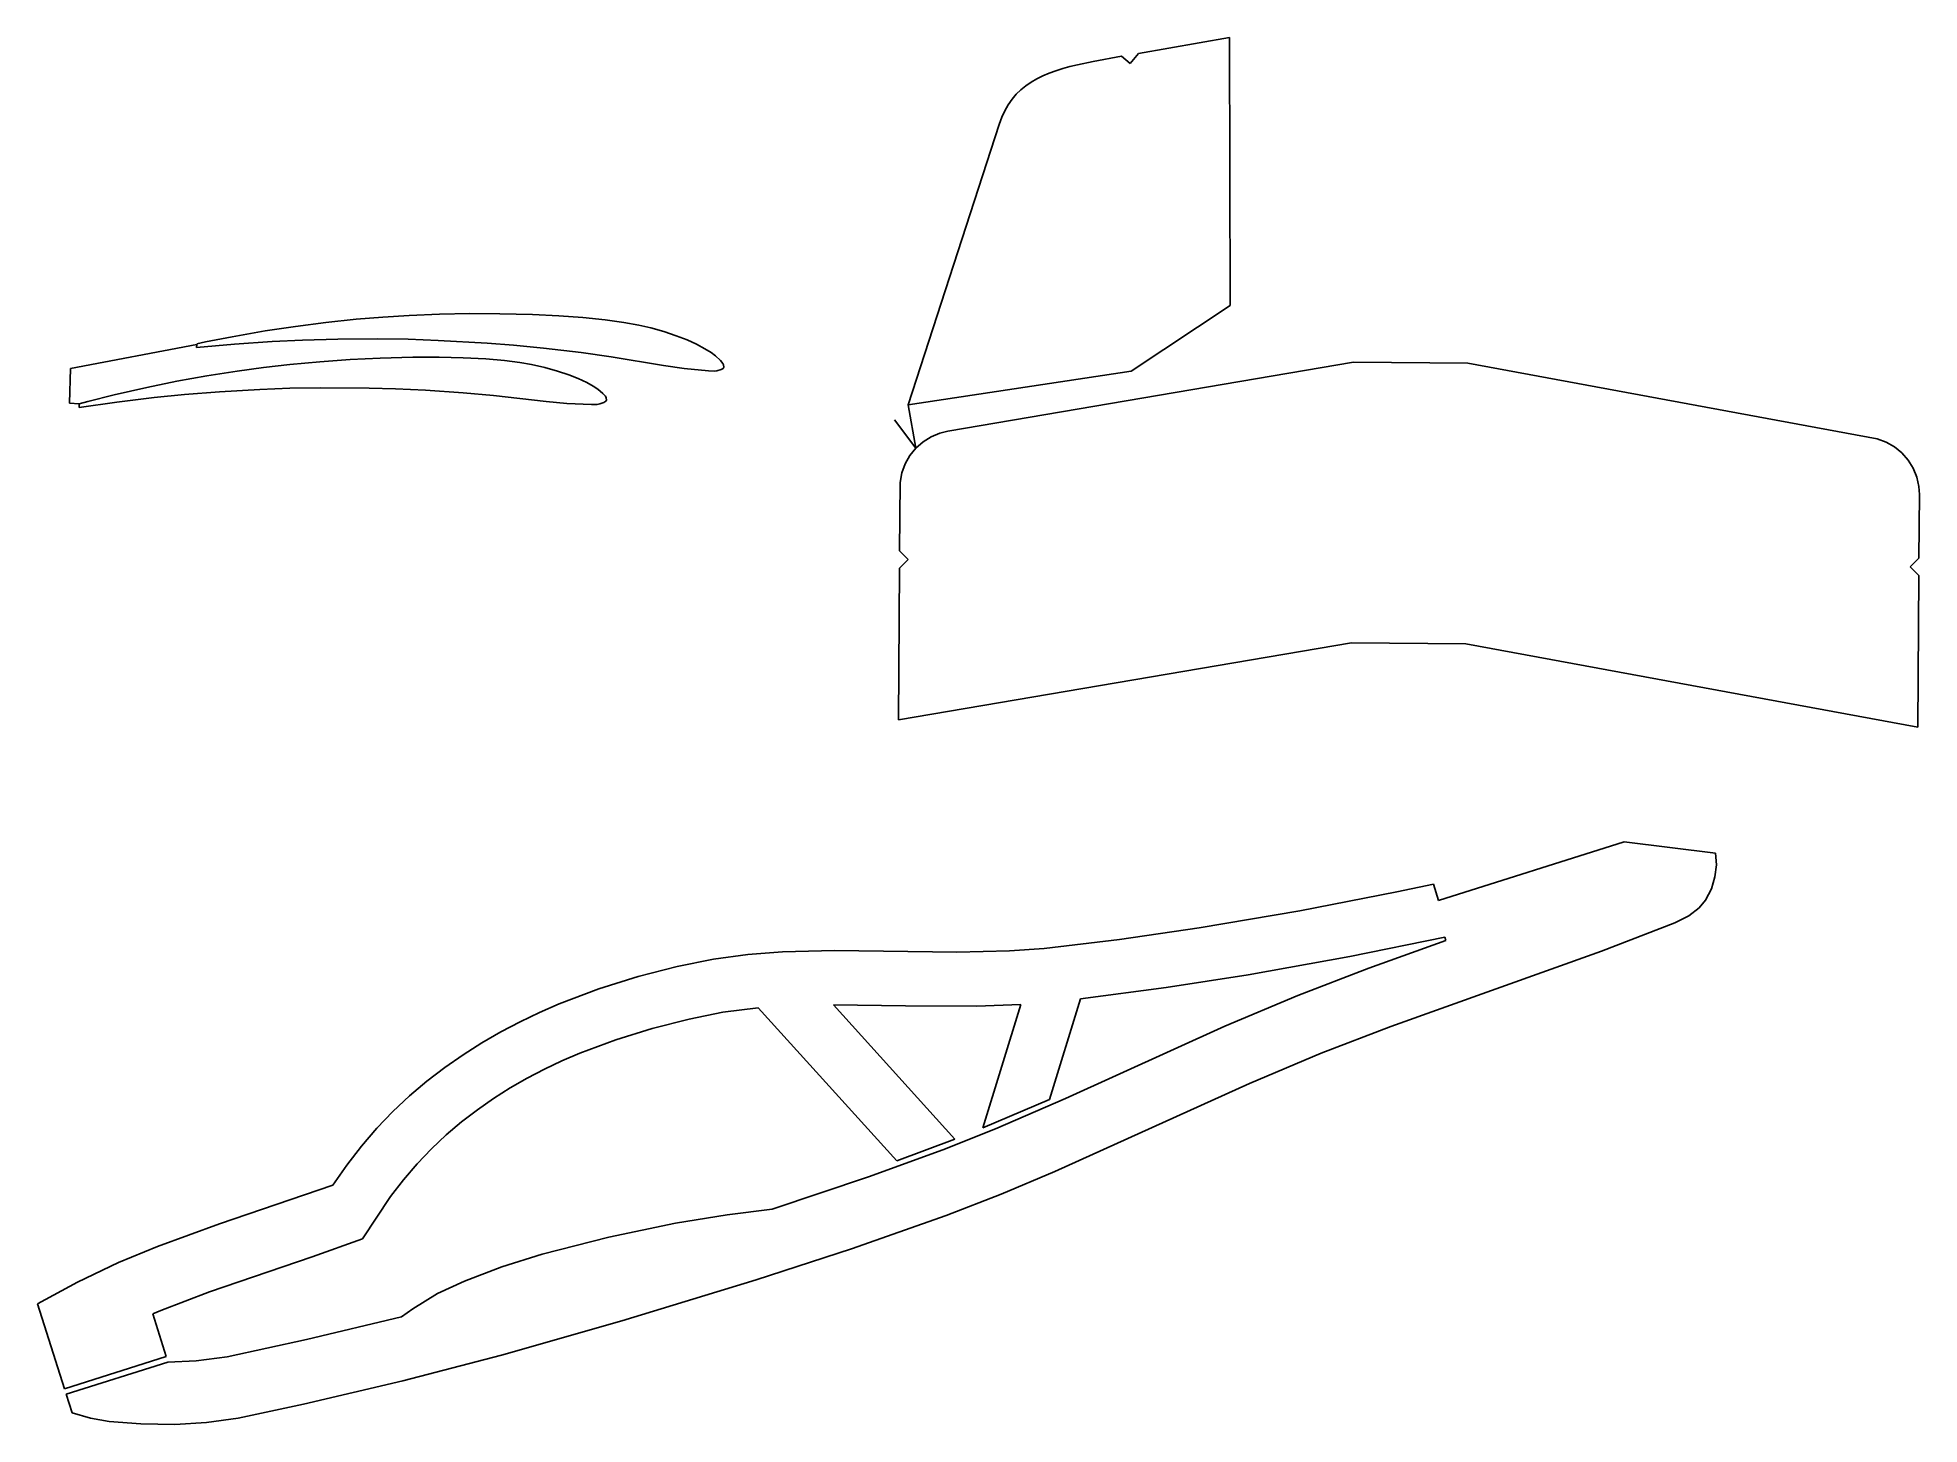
# Model space of a CAD drawing. Extents: x 86 to 414, y -81 to 161.
import ezdxf

# ---------------------------------------------------------------- set-up
doc = ezdxf.new("R2010")
doc.units = 0
doc.header["$MEASUREMENT"] = 0

msp = doc.modelspace()

# ---------------------------------------------------------------- linework, layer by layer
at = {"linetype": 'Continuous'}
for p, q in [((278.06793, 158.61738), (293.96298, 161.36918)), ((293.96298, 161.36918), (294.089109, 114.575006)), ((270.17169, 157.222788), (275.113768, 158.10589)), ((275.113768, 158.10589), (276.636259, 156.847193)), ((276.636259, 156.847193), (278.06793, 158.61738)), ((260.308866, 154.183176), (261.355375, 154.702493)), ((261.355375, 154.702493), (262.45857, 155.170297)), ((262.45857, 155.170297), (263.616728, 155.592478)), ((263.616728, 155.592478), (264.828123, 155.974878)), ((264.828123, 155.974878), (266.091047, 156.323297)), ((266.091047, 156.323297), (267.403761, 156.643488)), ((267.403761, 156.643488), (270.17169, 157.222788)), ((255.987059, 150.610285), (256.724256, 151.474481)), ((256.724256, 151.474481), (257.526747, 152.25799)), ((257.526747, 152.25799), (258.392836, 152.966791)), ((258.392836, 152.966791), (259.320768, 153.606485)), ((259.320768, 153.606485), (260.308866, 154.183176)), ((254.184645, 147.47558), (254.715544, 148.616693)), ((254.715544, 148.616693), (255.316938, 149.659601)), ((255.316938, 149.659601), (255.987059, 150.610285)), ((237.816542, 97.261602), (253.725935, 146.230585)), ((253.725935, 146.230585), (254.184645, 147.47558)), ((136.164081, 111.630992), (141.466358, 112.186912)), ((141.466358, 112.186912), (146.089527, 112.572696)), ((146.089527, 112.572696), (150.719013, 112.866)), ((150.719013, 112.866), (155.995518, 113.088304)), ((155.995518, 113.088304), (161.272602, 113.189775)), ((161.272602, 113.189775), (166.539966, 113.169944)), ((166.539966, 113.169944), (172.242756, 113.019635)), ((172.242756, 113.019635), (176.844105, 112.791352)), ((176.844105, 112.791352), (181.005192, 112.482621)), ((181.005192, 112.482621), (184.939869, 112.071765)), ((184.939869, 112.071765), (188.20969, 111.614612)), ((294.089109, 114.575006), (276.781065, 103.115961)), ((115.151203, 108.249562), (119.800632, 109.158874)), ((119.800632, 109.158874), (125.557407, 110.158805)), ((125.557407, 110.158805), (130.866962, 110.955953)), ((132.078098, 108.563035), (126.793873, 108.311572)), ((130.866962, 110.955953), (136.164081, 111.630992)), ((138.232303, 108.740695), (132.078098, 108.563035)), ((145.261524, 108.805602), (138.232303, 108.740695)), ((150.529392, 108.730445), (145.261524, 108.805602)), ((155.788837, 108.518243), (150.529392, 108.730445)), ((164.33115, 108.030942), (155.788837, 108.518243)), ((188.20969, 111.614612), (190.826267, 111.145804)), ((190.826267, 111.145804), (192.891483, 110.677686)), ((192.891483, 110.677686), (195.171863, 110.039323)), ((195.171863, 110.039323), (197.328373, 109.32491)), ((197.328373, 109.32491), (199.268665, 108.578923)), ((199.268665, 108.578923), (200.879474, 107.847503)), ((113.598438, 107.778447), (91.557972, 103.605964)), ((120.186878, 107.866851), (113.577869, 107.282062)), ((113.577869, 107.282062), (113.598438, 107.778447)), ((113.604542, 107.926351), (115.151203, 108.249562)), ((126.793873, 108.311572), (120.186878, 107.866851)), ((135.120426, 104.789664), (140.385303, 105.162311)), ((140.385303, 105.162311), (145.646763, 105.413331)), ((145.646763, 105.413331), (151.349705, 105.556413)), ((151.349705, 105.556413), (155.95673, 105.565015)), ((155.95673, 105.565015), (160.128193, 105.470645)), ((160.128193, 105.470645), (164.078769, 105.262595)), ((164.078769, 105.262595), (167.367695, 104.974174)), ((168.925297, 107.693246), (164.33115, 108.030942)), ((174.173099, 107.177285), (168.925297, 107.693246)), ((180.72472, 106.375012), (174.173099, 107.177285)), ((185.957981, 105.619931), (180.72472, 106.375012)), ((195.107975, 104.130166), (185.957981, 105.619931)), ((200.879474, 107.847503), (202.363666, 107.063214)), ((202.363666, 107.063214), (203.445774, 106.386851)), ((203.445774, 106.386851), (204.224369, 105.795901)), ((204.224369, 105.795901), (205.063663, 105.023564)), ((91.557972, 103.605964), (91.366123, 97.544682)), ((110.134723, 101.368177), (115.39014, 102.314673)), ((115.39014, 102.314673), (120.656833, 103.142463)), ((120.656833, 103.142463), (125.254093, 103.765435)), ((125.254093, 103.765435), (129.862324, 104.296372)), ((129.862324, 104.296372), (135.120426, 104.789664)), ((167.367695, 104.974174), (170.004963, 104.640512)), ((170.004963, 104.640512), (172.091526, 104.279203)), ((172.091526, 104.279203), (174.401691, 103.758912)), ((174.401691, 103.758912), (176.592106, 103.156354)), ((176.592106, 103.156354), (178.568195, 102.511104)), ((178.568195, 102.511104), (180.214496, 101.863456)), ((198.707264, 103.593011), (195.107975, 104.130166)), ((202.976459, 103.177472), (198.707264, 103.593011)), ((203.939472, 103.144071), (202.976459, 103.177472)), ((204.452564, 103.199351), (203.939472, 103.144071)), ((205.166462, 103.409513), (204.452564, 103.199351)), ((205.063663, 105.023564), (205.486469, 104.502652)), ((205.525562, 103.619622), (205.166462, 103.409513)), ((205.486469, 104.502652), (205.619678, 104.244523)), ((205.633869, 103.829045), (205.525562, 103.619622)), ((205.619678, 104.244523), (205.633869, 103.829045)), ((276.781065, 103.115961), (237.816542, 97.261602)), ((244.753019, 92.666059), (315.586515, 104.69285)), ((315.586515, 104.69285), (335.586027, 104.548685)), ((335.586027, 104.548685), (407.054747, 91.315611)), ((94.578907, 97.85735), (99.175449, 99.004507)), ((99.175449, 99.004507), (104.873203, 100.299085)), ((104.873203, 100.299085), (110.134723, 101.368177)), ((111.467274, 99.04069), (106.202991, 98.51788)), ((117.604236, 99.534529), (111.467274, 99.04069)), ((124.620823, 99.96074), (117.604236, 99.534529)), ((129.885563, 100.156532), (124.620823, 99.96074)), ((135.14899, 100.215031), (129.885563, 100.156532)), ((143.705097, 100.167562), (135.14899, 100.215031)), ((148.310489, 100.066507), (143.705097, 100.167562)), ((153.5779, 99.821044), (148.310489, 100.066507)), ((160.162098, 99.356678), (153.5779, 99.821044)), ((165.42728, 98.87166), (160.162098, 99.356678)), ((174.641743, 97.854297), (165.42728, 98.87166)), ((180.214496, 101.863456), (181.737079, 101.156518)), ((181.737079, 101.156518), (182.852482, 100.536682)), ((182.852482, 100.536682), (183.66045, 99.986547)), ((183.66045, 99.986547), (184.538379, 99.258385)), ((184.538379, 99.258385), (184.9874, 98.759903)), ((184.9874, 98.759903), (185.133671, 98.508952)), ((91.366123, 97.544682), (93.050922, 97.455044)), ((93.050922, 97.455044), (94.578907, 97.85735)), ((93.057407, 96.810237), (93.052418, 97.307024)), ((99.627628, 97.73405), (93.057407, 96.810237)), ((106.202991, 98.51788), (99.627628, 97.73405)), ((178.263904, 97.502911), (174.641743, 97.854297)), ((182.548786, 97.307426), (178.263904, 97.502911)), ((183.512211, 97.323576), (182.548786, 97.307426)), ((184.021808, 97.405166), (183.512211, 97.323576)), ((184.724018, 97.651761), (184.021808, 97.405166)), ((185.071811, 97.880049), (184.724018, 97.651761)), ((185.169147, 98.094751), (185.071811, 97.880049)), ((185.133671, 98.508952), (185.169147, 98.094751)), ((237.816542, 97.261602), (239.183607, 89.701647)), ((239.183607, 89.701647), (235.476469, 94.624845)), ((241.852034, 91.699266), (243.398039, 92.337415)), ((243.398039, 92.337415), (244.753019, 92.666059)), ((238.135832, 88.397993), (239.183607, 89.701647)), ((239.183607, 89.701647), (240.433989, 90.812425)), ((240.433989, 90.812425), (241.852034, 91.699266)), ((407.054747, 91.315611), (408.625822, 90.742094)), ((408.625822, 90.742094), (410.079435, 89.914697)), ((410.079435, 89.914697), (411.374632, 88.856592)), ((411.374632, 88.856592), (412.475431, 87.597383)), ((236.758924, 85.36231), (237.320005, 86.937906)), ((237.320005, 86.937906), (238.135832, 88.397993)), ((412.475431, 87.597383), (413.351042, 86.172361)), ((413.351042, 86.172361), (413.976835, 84.621355)), ((236.34709, 71.763197), (236.468275, 83.715219)), ((236.468275, 83.715219), (236.758924, 85.36231)), ((413.976835, 84.621355), (414.335539, 82.987646)), ((414.335539, 82.987646), (414.422636, 81.596136)), ((414.422636, 81.596136), (414.342436, 70.480085)), ((236.325468, 68.763277), (237.836241, 70.252424)), ((237.836241, 70.252424), (236.34709, 71.763197)), ((414.342436, 70.480085), (412.831633, 68.990946)), ((236.134443, 42.263963), (236.325468, 68.763277)), ((412.831633, 68.990946), (414.320829, 67.480177)), ((414.320829, 67.480177), (414.129942, 40.980829)), ((315.233335, 55.694126), (236.134443, 42.263963)), ((335.232847, 55.549944), (315.233335, 55.694126)), ((414.129942, 40.980829), (335.232847, 55.549944)), ((330.466283, 10.699764), (362.88297, 20.953564)), ((362.88297, 20.953564), (378.841955, 18.993664)), ((378.98557, 16.940869), (378.731786, 14.834362)), ((378.841955, 18.993664), (378.98557, 16.940869)), ((323.193578, 12.220341), (329.561315, 13.560101)), ((329.561315, 13.560101), (330.466283, 10.699764)), ((378.731786, 14.834362), (378.098608, 12.759663)), ((306.248205, 8.927876), (323.193578, 12.220341)), ((377.104467, 10.802632), (375.962499, 9.426327)), ((378.098608, 12.759663), (377.104467, 10.802632)), ((288.638891, 5.92342), (306.248205, 8.927876)), ((371.745153, 6.806179), (358.889379, 1.868344)), ((374.159582, 8.054875), (371.745153, 6.806179)), ((375.962499, 9.426327), (374.159582, 8.054875)), ((261.584692, 2.360363), (274.747106, 3.900898)), ((274.747106, 3.900898), (288.638891, 5.92342)), ((331.545995, 4.334744), (314.962194, 0.963513)), ((318.264684, -1.100796), (331.725561, 3.755512)), ((331.725561, 3.755512), (331.545995, 4.334744)), ((197.498083, -0.815227), (203.820623, 0.487927)), ((203.820623, 0.487927), (209.831701, 1.308354)), ((209.831701, 1.308354), (215.87763, 1.777462)), ((215.87763, 1.777462), (224.995275, 2.001393)), ((224.995275, 2.001393), (246.369695, 1.71806)), ((246.369695, 1.71806), (255.513219, 1.916615)), ((255.513219, 1.916615), (261.584692, 2.360363)), ((314.962194, 0.963513), (297.229101, -2.233738)), ((358.889379, 1.868344), (322.1182, -11.293934)), ((183.812292, -4.72224), (190.705572, -2.563396)), ((190.705572, -2.563396), (197.498083, -0.815227)), ((297.229101, -2.233738), (282.9213, -4.485393)), ((305.91538, -5.854343), (318.264684, -1.100796)), ((176.902288, -7.341114), (183.812292, -4.72224)), ((267.917486, -6.448086), (262.517522, -24.020252)), ((282.9213, -4.485393), (267.917486, -6.448086)), ((293.164098, -11.239567), (305.91538, -5.854343)), ((170.059972, -10.469326), (173.467474, -8.838474)), ((173.467474, -8.838474), (176.902288, -7.341114)), ((205.494573, -8.801182), (199.571386, -10.01704)), ((211.650701, -8.015652), (205.494573, -8.801182)), ((235.835149, -34.741485), (211.650701, -8.015652)), ((237.404546, -7.66663), (224.777776, -7.492008)), ((224.777776, -7.492008), (246.005926, -30.950668)), ((249.781377, -7.72485), (237.404546, -7.66663)), ((257.516576, -7.421833), (249.781377, -7.72485)), ((250.885717, -28.999962), (257.516576, -7.421833)), ((163.369268, -14.156139), (166.690465, -12.239818)), ((166.690465, -12.239818), (170.059972, -10.469326)), ((193.16654, -11.641361), (186.784795, -13.602855)), ((199.571386, -10.01704), (193.16654, -11.641361)), ((265.334264, -23.859176), (293.164098, -11.239567)), ((322.1182, -11.293934), (309.977392, -15.96384)), ((156.914526, -18.450947), (160.107214, -16.224476)), ((160.107214, -16.224476), (163.369268, -14.156139)), ((180.482275, -15.951565), (177.378179, -17.286716)), ((186.784795, -13.602855), (180.482275, -15.951565)), ((309.977392, -15.96384), (297.470373, -21.252098)), ((153.801855, -20.841751), (156.914526, -18.450947)), ((174.314886, -18.737476), (171.299352, -20.310036)), ((177.378179, -17.286716), (174.314886, -18.737476)), ((150.77976, -23.402996), (153.801855, -20.841751)), ((168.338781, -22.010628), (165.439947, -23.845566)), ((171.299352, -20.310036), (168.338781, -22.010628)), ((297.470373, -21.252098), (263.448888, -36.610386)), ((145.049078, -29.061706), (147.858648, -26.140941)), ((147.858648, -26.140941), (150.77976, -23.402996)), ((162.609899, -25.821087), (159.85581, -27.943424)), ((165.439947, -23.845566), (162.609899, -25.821087)), ((262.517522, -24.020252), (250.885717, -28.999962)), ((253.101324, -29.170818), (265.334264, -23.859176)), ((142.361639, -32.171444), (145.049078, -29.061706)), ((159.85581, -27.943424), (157.184515, -30.218876)), ((243.887609, -32.836769), (253.101324, -29.170818)), ((139.806768, -35.476337), (142.361639, -32.171444)), ((154.603063, -32.653652), (152.118505, -35.253979)), ((157.184515, -30.218876), (154.603063, -32.653652)), ((230.936986, -37.547512), (243.887609, -32.836769)), ((246.005926, -30.950668), (235.835149, -34.741485)), ((137.394994, -38.982525), (139.806768, -35.476337)), ((152.118505, -35.253979), (149.737737, -38.026222)), ((117.555639, -45.753437), (137.394994, -38.982525)), ((149.737737, -38.026222), (147.467931, -40.976551)), ((214.113287, -43.203964), (230.936986, -37.547512)), ((263.448888, -36.610386), (254.06278, -40.554085)), ((147.467931, -40.976551), (142.529333, -48.342281)), ((254.06278, -40.554085), (244.459814, -44.254799)), ((106.777105, -49.666546), (117.555639, -45.753437)), ((185.596685, -48.047123), (197.197271, -45.645256)), ((197.197271, -45.645256), (206.257696, -44.159115)), ((206.257696, -44.159115), (214.113287, -43.203964)), ((244.459814, -44.254799), (227.963689, -50.09568)), ((142.529333, -48.342281), (133.75205, -51.474575)), ((173.938543, -51.047195), (185.596685, -48.047123)), ((92.77976, -55.903995), (99.944738, -52.491627)), ((99.944738, -52.491627), (106.777105, -49.666546)), ((133.75205, -51.474575), (115.852972, -57.592216)), ((166.906347, -53.227356), (173.938543, -51.047195)), ((227.963689, -50.09568), (211.3187, -55.531816)), ((155.67069, -57.913969), (160.376684, -55.730686)), ((160.376684, -55.730686), (166.906347, -53.227356)), ((211.3187, -55.531816), (187.858068, -62.656462)), ((85.825933, -59.709413), (92.77976, -55.903995)), ((115.852972, -57.592216), (107.363378, -60.849733)), ((151.373846, -60.549963), (155.67069, -57.913969)), ((90.516576, -74.538719), (85.825933, -59.709413)), ((107.363378, -60.849733), (105.960699, -61.438661)), ((105.960699, -61.438661), (108.266271, -68.924301)), ((132.761846, -65.958832), (149.372411, -61.964479)), ((149.372411, -61.964479), (151.373846, -60.549963)), ((187.858068, -62.656462), (166.844366, -68.645717)), ((108.266271, -68.924301), (90.516576, -74.538719)), ((113.483739, -69.656879), (118.932714, -68.943992)), ((118.932714, -68.943992), (132.761846, -65.958832)), ((166.844366, -68.645717), (149.602758, -73.137119)), ((90.818182, -75.492163), (108.560644, -69.880022)), ((108.560644, -69.880022), (113.483739, -69.656879)), ((91.834936, -78.706607), (90.818182, -75.492163)), ((149.602758, -73.137119), (132.275854, -77.239554)), ((95.039953, -79.674077), (91.834936, -78.706607)), ((132.275854, -77.239554), (120.850164, -79.663728)), ((98.340978, -80.256418), (95.039953, -79.674077)), ((103.820318, -80.675721), (98.340978, -80.256418)), ((109.804662, -80.747608), (103.820318, -80.675721)), ((115.334447, -80.407591), (109.804662, -80.747608)), ((120.850164, -79.663728), (115.334447, -80.407591))]:
    msp.add_line(p, q, dxfattribs=at)

doc.saveas('drawing.dxf')
